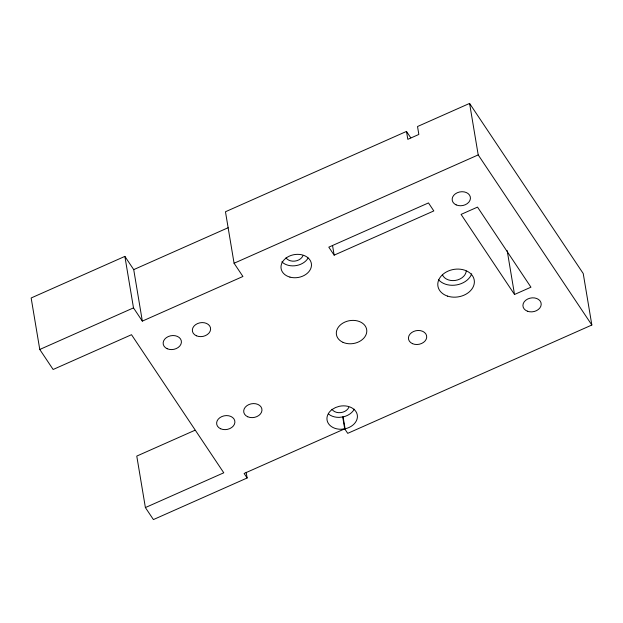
<?xml version="1.0" encoding="UTF-8"?>
<svg xmlns="http://www.w3.org/2000/svg" width="623" height="623" viewBox="0 0 623 623"><rect width="100%" height="100%" fill="white"/><g stroke="black" fill="none" stroke-linecap="round" stroke-linejoin="round"><path stroke-width="0.93" d="M410.767 137.823L406.484 131.422L225.464 211.75L234.077 263.249L242.923 276.48L142.332 321.118L133.719 269.619L124.873 256.388L31.15 297.981L39.771 349.472L53.134 369.486L131.508 334.707L223.766 472.795L145.393 507.574L153.414 519.582L247.136 477.989L246.178 472.265M342.72 416.958L344.706 428.834L347.727 433.351L591.85 325.019L583.229 273.528L469.586 103.418L417.519 126.524L418.851 134.443L407.816 139.342L406.484 131.422M133.719 269.619L228.127 227.73M39.771 349.472L133.493 307.879L124.873 256.388M234.077 263.249L478.207 154.909L469.586 103.418M334.154 255.157L433.818 210.932L428.476 202.927L328.804 247.152L334.154 255.157L332.557 245.626M194.89 430.291L136.772 456.083L145.393 507.574M514.52 294.484L530.944 287.195L477.522 207.109L461.082 214.398L514.52 294.484L507.184 250.617M344.706 428.834L244.123 473.472L247.136 477.989M354.246 409.186A15.334 11.588 -9.5 0 1 343.102 416.912L339.122 417.379A15.334 11.588 -9.5 0 1 328.679 414.131M345.087 428.795L341.116 429.263A15.334 11.588 -9.5 0 1 327.721 422.277A15.334 11.588 -9.5 0 1 332.176 409.459L335.493 407.551L339.262 406.313A15.334 11.588 -9.5 0 1 357.143 414.272A15.334 11.588 -9.5 0 1 345.087 428.795L343.102 416.912M478.207 154.909L591.85 325.019M133.493 307.879L142.332 321.118M466.253 271.036A12.265 9.275 -9.5 0 1 455.366 280.428A12.265 9.275 -9.5 0 1 442.369 274.642M471.704 273.777A18.402 13.908 -9.5 0 1 456.737 284.898A18.402 13.908 -9.5 0 1 438.631 279.813M302.895 255.827A9.197 6.954 -9.5 0 1 294.804 261.107A9.197 6.954 -9.5 0 1 286.019 257.813M308.128 258A15.334 11.588 -9.5 0 1 281.845 261.824M348.833 407.341A9.197 6.954 -9.5 0 1 340.75 412.613A9.197 6.954 -9.5 0 1 331.966 409.319M447.579 296.12A18.402 13.908 -9.5 0 0 474.36 281.269A18.402 13.908 -9.5 0 0 446.302 271.994A18.402 13.908 -9.5 0 0 447.579 296.12M412.465 343.655A9.197 6.954 -9.5 0 0 426.7 337.331A9.197 6.954 -9.5 0 0 413.563 331.491A9.197 6.954 -9.5 0 0 412.465 343.655M289.936 277.11A15.334 11.588 -9.5 0 0 311.407 263.833A15.334 11.588 -9.5 0 0 287.359 257.19A15.334 11.588 -9.5 0 0 289.936 277.11M456.184 204.897A9.197 6.954 -9.5 0 0 470.42 198.581A9.197 6.954 -9.5 0 0 457.29 192.733A9.197 6.954 -9.5 0 0 456.184 204.897M527.377 311.189A9.197 6.954 -9.5 0 0 541.208 304.304A9.197 6.954 -9.5 0 0 527.603 299.056A9.197 6.954 -9.5 0 0 527.377 311.189M167.166 348.724A9.197 6.954 -9.5 0 0 181.402 342.401A9.197 6.954 -9.5 0 0 168.272 336.56A9.197 6.954 -9.5 0 0 167.166 348.724M220.651 428.772A9.197 6.954 -9.5 0 0 234.887 422.456A9.197 6.954 -9.5 0 0 221.749 416.608A9.197 6.954 -9.5 0 0 220.651 428.772M196.362 335.766A9.197 6.954 -9.5 0 0 210.597 329.45A9.197 6.954 -9.5 0 0 197.468 323.602A9.197 6.954 -9.5 0 0 196.362 335.766M247.713 416.764A9.197 6.954 -9.5 0 0 261.956 410.44A9.197 6.954 -9.5 0 0 248.818 404.6A9.197 6.954 -9.5 0 0 247.713 416.764M343.032 342.354A15.334 11.588 -9.5 0 0 366.76 331.825A15.334 11.588 -9.5 0 0 344.869 322.083A15.334 11.588 -9.5 0 0 343.032 342.354"/></g></svg>
